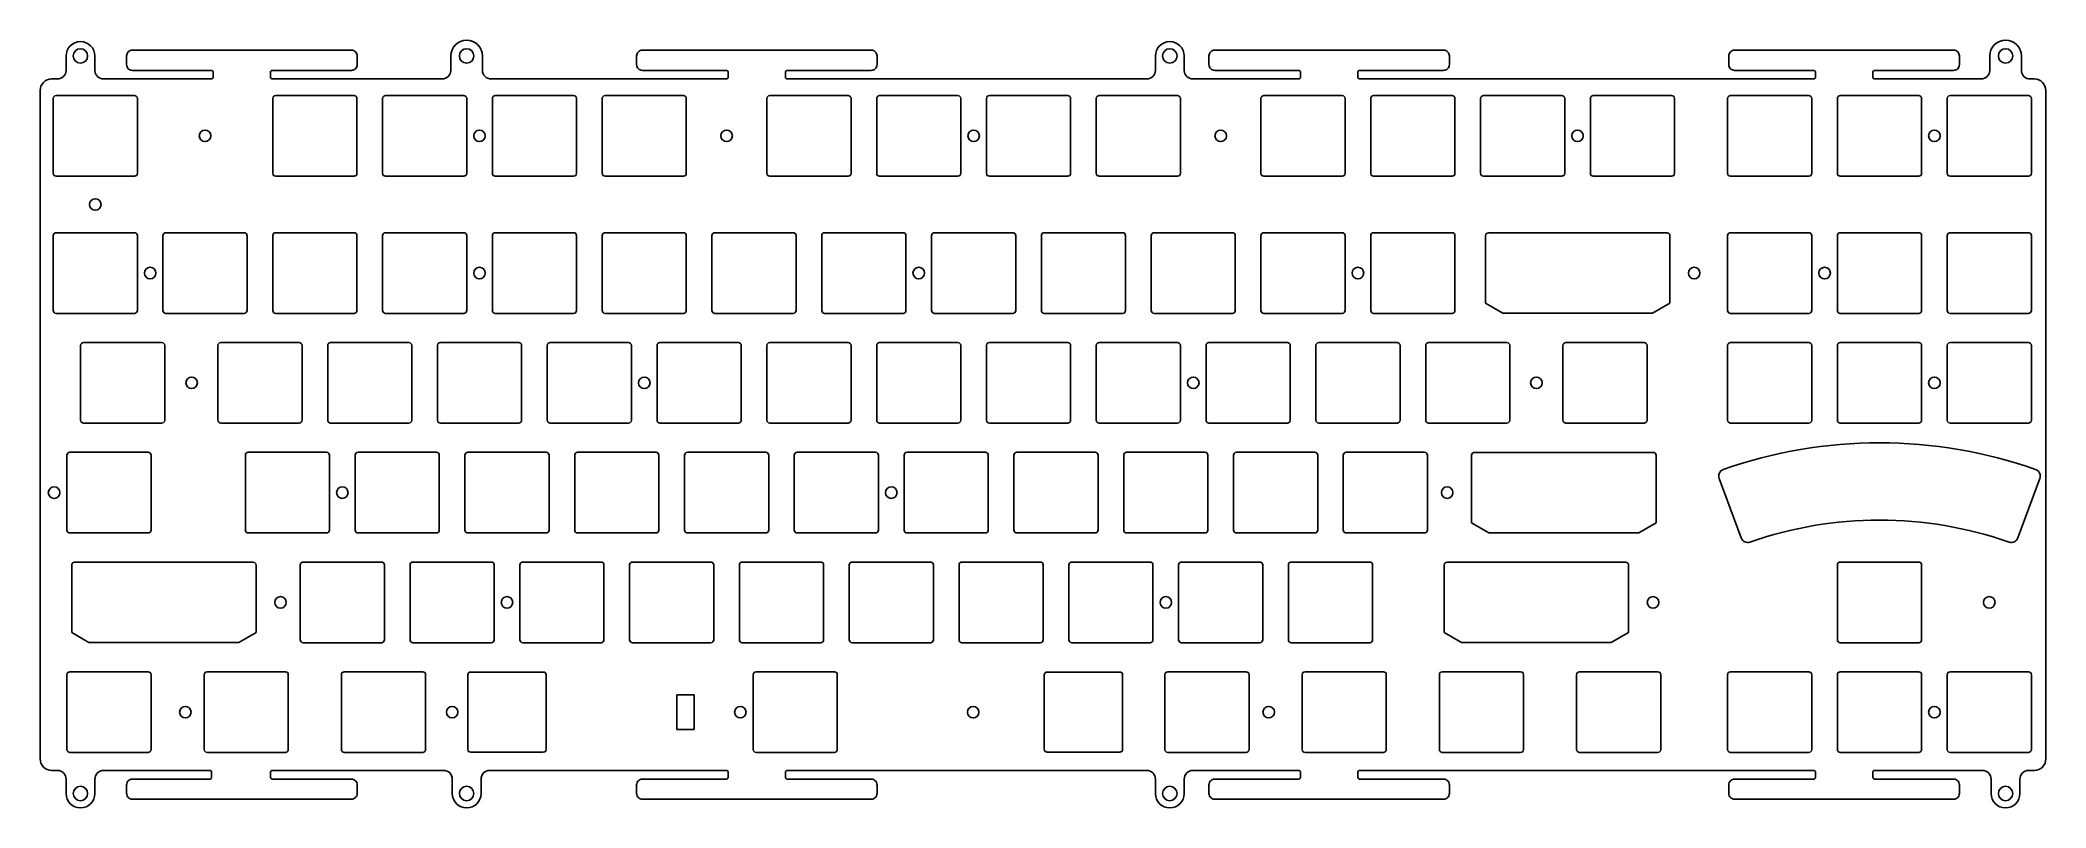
# Model space of a CAD drawing. Extents: x 342 to 690, y -167 to -34.
import ezdxf

# ---------------------------------------------------------------- set-up
doc = ezdxf.new("R2010")
doc.units = 0
doc.layers.add('BLACK', color=7, linetype='CONTINUOUS')

msp = doc.modelspace()

# ---------------------------------------------------------------- linework, layer by layer
at = {"layer": 'BLACK', "linetype": 'CONTINUOUS'}
for p, q in [((346, -39.499998), (346, -36.999999)), ((351, -36.999999), (351, -39.499999)), ((356.5, -36.999999), (356.5, -38.499999)), ((395.5, -35.999999), (357.5, -35.999999)), ((396.5, -38.499999), (396.5, -36.999999)), ((412.75, -39.499999), (412.75, -36.999999)), ((418.25, -36.999999), (418.25, -39.499999)), ((445, -36.999999), (445, -38.499999)), ((485.7, -35.999999), (446, -35.999999)), ((486.7, -38.499999), (486.7, -36.999999)), ((535, -39.499999), (535, -36.999999)), ((540, -36.999999), (540, -39.499999)), ((544.3, -36.999999), (544.3, -38.499999)), ((585, -35.999999), (545.3, -35.999999)), ((586, -38.499999), (586, -36.999999)), ((634.5, -36.999999), (634.5, -38.499999)), ((673.5, -35.999999), (635.5, -35.999999)), ((674.5, -38.499999), (674.5, -36.999999)), ((679.75, -39.499999), (679.75, -36.999999)), ((685.25, -36.999999), (685.25, -39.499999)), ((344, -40.999999), (343.5, -41)), ((344, -40.999999), (344.499999, -40.999999)), ((352.5, -40.999999), (371.25, -40.999999)), ((357.5, -39.499999), (371.25, -39.499999)), ((371.5, -40.749999), (371.5, -39.749999)), ((381.5, -39.749999), (381.5, -40.749999)), ((381.75, -39.499999), (395.5, -39.499999)), ((381.75, -40.999999), (411.25, -40.999999)), ((419.75, -40.999999), (460.6, -40.999999)), ((446, -39.499999), (460.6, -39.499999)), ((460.85, -40.749999), (460.85, -39.749999)), ((470.85, -39.749999), (470.85, -40.749999)), ((471.1, -39.499999), (485.7, -39.499999)), ((471.1, -40.999999), (533.5, -40.999999)), ((541.5, -40.999999), (559.9, -40.999999)), ((545.3, -39.499999), (559.9, -39.499999)), ((560.15, -40.749999), (560.15, -39.749999)), ((570.15, -39.749999), (570.15, -40.749999)), ((570.4, -39.499999), (585, -39.499999)), ((570.4, -40.999999), (649.25, -40.999999)), ((635.5, -39.499999), (649.25, -39.499999)), ((649.5, -40.749999), (649.5, -39.749999)), ((659.5, -39.749999), (659.5, -40.749999)), ((659.75, -39.499999), (673.5, -39.499999)), ((659.75, -40.999999), (678.25, -40.999999)), ((686.75, -40.999999), (687, -40.999999)), ((687, -40.999999), (687.5, -40.999999)), ((341.5, -158.999999), (341.5, -42.999998)), ((343.7685, -44.368999), (343.7685, -57.368999)), ((357.8685, -43.868999), (344.268501, -43.868999)), ((358.3685, -57.368999), (358.3685, -44.368999)), ((381.8685, -44.368999), (381.8685, -57.368999)), ((395.9685, -43.868999), (382.3685, -43.868999)), ((396.4685, -57.368999), (396.4685, -44.368999)), ((400.9185, -44.368999), (400.9185, -57.368999)), ((415.0185, -43.868999), (401.4185, -43.868999)), ((415.5185, -57.368999), (415.5185, -44.368999)), ((419.9685, -44.368999), (419.9685, -57.368999)), ((434.0685, -43.868999), (420.4685, -43.868999)), ((434.5685, -57.368999), (434.5685, -44.368999)), ((439.0185, -44.368999), (439.0185, -57.368999)), ((453.1185, -43.868999), (439.5185, -43.868999)), ((453.6185, -57.368999), (453.6185, -44.368999)), ((467.5935, -44.368999), (467.5935, -57.368999)), ((481.6935, -43.868999), (468.0935, -43.868999)), ((482.1935, -57.368999), (482.1935, -44.368999)), ((486.6435, -44.368999), (486.6435, -57.368999)), ((500.7435, -43.868999), (487.1435, -43.868999)), ((501.2435, -57.368999), (501.2435, -44.368999)), ((505.6935, -44.368999), (505.6935, -57.368999)), ((519.7935, -43.868999), (506.1935, -43.868999)), ((520.2935, -57.368999), (520.2935, -44.368999)), ((524.7435, -44.368999), (524.7435, -57.368999)), ((538.8435, -43.868999), (525.2435, -43.868999)), ((539.3435, -57.368999), (539.3435, -44.368999)), ((553.3185, -44.368999), (553.3185, -57.368999)), ((567.4185, -43.868999), (553.8185, -43.868999)), ((567.9185, -57.368999), (567.9185, -44.368999)), ((572.3685, -44.368999), (572.3685, -57.368999)), ((586.4685, -43.868999), (572.8685, -43.868999)), ((586.9685, -57.368999), (586.9685, -44.368999)), ((591.4185, -44.368999), (591.4185, -57.368999)), ((605.5185, -43.868999), (591.9185, -43.868999)), ((606.0185, -57.368999), (606.0185, -44.368999)), ((610.4685, -44.368999), (610.4685, -57.368999)), ((624.5685, -43.868999), (610.9685, -43.868999)), ((625.0685, -57.368999), (625.0685, -44.368999)), ((634.281, -44.368999), (634.281, -57.368999)), ((648.381, -43.868999), (634.781, -43.868999)), ((648.881, -57.368999), (648.881, -44.368999)), ((653.331, -44.368999), (653.331, -57.368999)), ((667.431, -43.868999), (653.831, -43.868999)), ((667.931, -57.368999), (667.931, -44.368999)), ((672.381, -44.368999), (672.381, -57.368999)), ((686.481, -43.868999), (672.881, -43.868999)), ((686.981, -57.368999), (686.981, -44.368999)), ((689.5, -42.999999), (689.5, -158.999999)), ((344.268501, -57.868999), (357.8685, -57.868999)), ((382.3685, -57.868999), (395.9685, -57.868999)), ((401.4185, -57.868999), (415.0185, -57.868999)), ((420.4685, -57.868999), (434.0685, -57.868999)), ((439.5185, -57.868999), (453.1185, -57.868999)), ((468.0935, -57.868999), (481.6935, -57.868999)), ((487.1435, -57.868999), (500.7435, -57.868999)), ((506.1935, -57.868999), (519.7935, -57.868999)), ((525.2435, -57.868999), (538.8435, -57.868999)), ((553.8185, -57.868999), (567.4185, -57.868999)), ((572.8685, -57.868999), (586.4685, -57.868999)), ((591.9185, -57.868999), (605.5185, -57.868999)), ((610.9685, -57.868999), (624.5685, -57.868999)), ((634.781, -57.868999), (648.381, -57.868999)), ((653.831, -57.868999), (667.431, -57.868999)), ((672.881, -57.868999), (686.481, -57.868999)), ((343.7685, -68.1815), (343.7685, -81.181499)), ((357.8685, -67.681499), (344.268501, -67.681499)), ((358.3685, -81.181499), (358.3685, -68.181499)), ((362.8185, -68.181499), (362.8185, -81.181499)), ((376.9185, -67.681499), (363.3185, -67.681499)), ((377.4185, -81.181499), (377.4185, -68.181499)), ((381.8685, -68.181499), (381.8685, -81.181499)), ((395.9685, -67.681499), (382.3685, -67.681499)), ((396.4685, -81.181499), (396.4685, -68.181499)), ((400.9185, -68.181499), (400.9185, -81.181499)), ((415.0185, -67.681499), (401.4185, -67.681499)), ((415.5185, -81.181499), (415.5185, -68.181499)), ((419.9685, -68.181499), (419.9685, -81.181499)), ((434.0685, -67.681499), (420.4685, -67.681499)), ((434.5685, -81.181499), (434.5685, -68.181499)), ((439.0185, -68.181499), (439.0185, -81.181499)), ((453.1185, -67.681499), (439.5185, -67.681499)), ((453.6185, -81.181499), (453.6185, -68.181499)), ((458.0685, -68.181499), (458.0685, -81.181499)), ((472.1685, -67.681499), (458.5685, -67.681499)), ((472.6685, -81.181499), (472.6685, -68.181499)), ((477.1185, -68.181499), (477.1185, -81.181499)), ((491.2185, -67.681499), (477.6185, -67.681499)), ((491.7185, -81.181499), (491.7185, -68.181499)), ((496.1685, -68.181499), (496.1685, -81.181499)), ((510.2685, -67.681499), (496.6685, -67.681499)), ((510.7685, -81.181499), (510.7685, -68.181499)), ((515.2185, -68.181499), (515.2185, -81.181499)), ((529.3185, -67.681499), (515.7185, -67.681499)), ((529.8185, -81.181499), (529.8185, -68.181499)), ((534.2685, -68.181499), (534.2685, -81.181499)), ((548.3685, -67.681499), (534.7685, -67.681499)), ((548.8685, -81.181499), (548.8685, -68.181499)), ((553.3185, -68.181499), (553.3185, -81.181499)), ((567.4185, -67.681499), (553.8185, -67.681499)), ((567.9185, -81.181499), (567.9185, -68.181499)), ((572.3685, -68.181499), (572.3685, -81.181499)), ((586.4685, -67.681499), (572.8685, -67.681499)), ((586.9685, -81.181499), (586.9685, -68.181499)), ((592.2685, -68.206499), (592.2685, -79.924499)), ((623.7685, -67.706499), (592.7685, -67.706499)), ((624.2685, -79.924499), (624.2685, -68.206499)), ((634.281, -68.181499), (634.281, -81.181499)), ((648.381, -67.681499), (634.781, -67.681499)), ((648.881, -81.181499), (648.881, -68.181499)), ((653.331, -68.181499), (653.331, -81.181499)), ((667.431, -67.681499), (653.831, -67.681499)), ((667.931, -81.181499), (667.931, -68.181499)), ((672.381, -68.181499), (672.381, -81.181499)), ((686.481, -67.681499), (672.881, -67.681499)), ((686.981, -81.181499), (686.981, -68.181499)), ((592.2685, -79.924499), (595.2685, -81.656499)), ((621.2685, -81.656499), (624.2685, -79.924499)), ((344.268501, -81.681499), (357.8685, -81.681499)), ((363.3185, -81.681499), (376.9185, -81.681499)), ((382.3685, -81.681499), (395.9685, -81.681499)), ((401.4185, -81.681499), (415.0185, -81.681499)), ((420.4685, -81.681499), (434.0685, -81.681499)), ((439.5185, -81.681499), (453.1185, -81.681499)), ((458.5685, -81.681499), (472.1685, -81.681499)), ((477.6185, -81.681499), (491.2185, -81.681499)), ((496.6685, -81.681499), (510.2685, -81.681499)), ((515.7185, -81.681499), (529.3185, -81.681499)), ((534.7685, -81.681499), (548.3685, -81.681499)), ((553.8185, -81.681499), (567.4185, -81.681499)), ((572.8685, -81.681499), (586.4685, -81.681499)), ((595.2685, -81.656499), (621.2685, -81.656499)), ((634.781, -81.681499), (648.381, -81.681499)), ((653.831, -81.681499), (667.431, -81.681499)), ((672.881, -81.681499), (686.481, -81.681499)), ((362.631, -86.731496), (349.031, -86.731496)), ((386.4435, -86.731499), (372.8435, -86.731499)), ((405.4935, -86.731499), (391.8935, -86.731499)), ((424.5435, -86.731499), (410.9435, -86.731499)), ((443.5935, -86.731499), (429.9935, -86.731499)), ((462.6435, -86.731499), (449.0435, -86.731499)), ((481.6935, -86.731499), (468.0935, -86.731499)), ((500.7435, -86.731499), (487.1435, -86.731499)), ((519.7935, -86.731499), (506.1935, -86.731499)), ((538.8435, -86.731499), (525.2435, -86.731499)), ((557.8935, -86.731499), (544.2935, -86.731499)), ((576.9435, -86.731499), (563.3435, -86.731499)), ((595.9935, -86.731499), (582.3935, -86.731499)), ((619.806, -86.731499), (606.206, -86.731499)), ((648.381, -86.731499), (634.781, -86.731499)), ((667.431, -86.731499), (653.831, -86.731499)), ((686.481, -86.731499), (672.881, -86.731499)), ((348.531, -87.231496), (348.531, -100.231496)), ((363.131, -100.231496), (363.131, -87.231496)), ((372.3435, -87.231499), (372.3435, -100.231499)), ((386.9435, -100.231499), (386.9435, -87.231499)), ((391.3935, -87.231499), (391.3935, -100.231499)), ((405.9935, -100.231499), (405.9935, -87.231499)), ((410.4435, -87.231499), (410.4435, -100.231499)), ((425.0435, -100.231499), (425.0435, -87.231499)), ((429.4935, -87.231499), (429.4935, -100.231499)), ((444.0935, -100.231499), (444.0935, -87.231499)), ((448.5435, -87.231499), (448.5435, -100.231499)), ((463.1435, -100.231499), (463.1435, -87.231499)), ((467.5935, -87.231499), (467.5935, -100.231499)), ((482.1935, -100.231499), (482.1935, -87.231499)), ((486.6435, -87.231499), (486.6435, -100.231499)), ((501.2435, -100.231499), (501.2435, -87.231499)), ((505.6935, -87.231499), (505.6935, -100.231499)), ((520.2935, -100.231499), (520.2935, -87.231499)), ((524.7435, -87.231499), (524.7435, -100.231499)), ((539.3435, -100.231499), (539.3435, -87.231499)), ((543.7935, -87.231499), (543.7935, -100.231499)), ((558.3935, -100.231499), (558.3935, -87.231499)), ((562.8435, -87.231499), (562.8435, -100.231499)), ((577.4435, -100.231499), (577.4435, -87.231499)), ((581.8935, -87.231499), (581.8935, -100.231499)), ((596.4935, -100.231499), (596.4935, -87.231499)), ((605.706, -87.231499), (605.706, -100.231499)), ((620.306, -100.231499), (620.306, -87.231499)), ((634.281, -87.231499), (634.281, -100.231499)), ((648.881, -100.231499), (648.881, -87.231499)), ((653.331, -87.231499), (653.331, -100.231499)), ((667.931, -100.231499), (667.931, -87.231499)), ((672.381, -87.231499), (672.381, -100.231499)), ((686.981, -100.231499), (686.981, -87.231499)), ((349.031, -100.731496), (362.631, -100.731496)), ((372.8435, -100.731499), (386.4435, -100.731499)), ((391.8935, -100.731499), (405.4935, -100.731499)), ((410.9435, -100.731499), (424.5435, -100.731499)), ((429.9935, -100.731499), (443.5935, -100.731499)), ((449.0435, -100.731499), (462.6435, -100.731499)), ((468.0935, -100.731499), (481.6935, -100.731499)), ((487.1435, -100.731499), (500.7435, -100.731499)), ((506.1935, -100.731499), (519.7935, -100.731499)), ((525.2435, -100.731499), (538.8435, -100.731499)), ((544.2935, -100.731499), (557.8935, -100.731499)), ((563.3435, -100.731499), (576.9435, -100.731499)), ((582.3935, -100.731499), (595.9935, -100.731499)), ((606.206, -100.731499), (619.806, -100.731499)), ((634.781, -100.731499), (648.381, -100.731499)), ((653.831, -100.731499), (667.431, -100.731499)), ((672.881, -100.731499), (686.481, -100.731499)), ((346.149751, -106.2815), (346.149751, -119.281499)), ((360.249751, -105.781499), (346.649751, -105.781499)), ((360.749751, -119.281499), (360.749751, -106.281499)), ((377.106, -106.281499), (377.106, -119.281499)), ((391.206, -105.781499), (377.606, -105.781499)), ((391.706, -119.281499), (391.706, -106.281499)), ((396.156, -106.281499), (396.156, -119.281499)), ((410.256, -105.781499), (396.656, -105.781499)), ((410.756, -119.281499), (410.756, -106.281499)), ((415.206, -106.281499), (415.206, -119.281499)), ((429.306, -105.781499), (415.706, -105.781499)), ((429.806, -119.281499), (429.806, -106.281499)), ((434.256, -106.281499), (434.256, -119.281499)), ((448.356, -105.781499), (434.756, -105.781499)), ((448.856, -119.281499), (448.856, -106.281499)), ((453.306, -106.281499), (453.306, -119.281499)), ((467.406, -105.781499), (453.806, -105.781499)), ((467.906, -119.281499), (467.906, -106.281499)), ((472.356, -106.281499), (472.356, -119.281499)), ((486.456, -105.781499), (472.856, -105.781499)), ((486.956, -119.281499), (486.956, -106.281499)), ((491.406, -106.281499), (491.406, -119.281499)), ((505.506, -105.781499), (491.906, -105.781499)), ((506.006, -119.281499), (506.006, -106.281499)), ((510.456, -106.281499), (510.456, -119.281499)), ((524.556, -105.781499), (510.956, -105.781499)), ((525.056, -119.281499), (525.056, -106.281499)), ((529.506, -106.281499), (529.506, -119.281499)), ((543.606, -105.781499), (530.006, -105.781499)), ((544.106, -119.281499), (544.106, -106.281499)), ((548.556, -106.281499), (548.556, -119.281499)), ((562.656, -105.781499), (549.056, -105.781499)), ((563.156, -119.281499), (563.156, -106.281499)), ((567.606, -106.281499), (567.606, -119.281499)), ((581.706, -105.781499), (568.106, -105.781499)), ((582.206, -119.281499), (582.206, -106.281499)), ((589.86225, -106.306499), (589.86225, -118.024499)), ((621.36225, -105.806499), (590.36225, -105.806499)), ((621.86225, -118.024499), (621.86225, -106.306499)), ((636.624829, -120.650751), (632.8079, -110.30583)), ((684.637152, -120.650751), (688.454081, -110.30583)), ((589.86225, -118.024499), (592.86225, -119.756499)), ((618.86225, -119.756499), (621.86225, -118.024499)), ((346.649752, -119.781499), (360.249751, -119.781499)), ((377.606, -119.781499), (391.206, -119.781499)), ((396.656, -119.781499), (410.256, -119.781499)), ((415.706, -119.781499), (429.306, -119.781499)), ((434.756, -119.781499), (448.356, -119.781499)), ((453.806, -119.781499), (467.406, -119.781499)), ((472.856, -119.781499), (486.456, -119.781499)), ((491.906, -119.781499), (505.506, -119.781499)), ((510.956, -119.781499), (524.556, -119.781499)), ((530.006, -119.781499), (543.606, -119.781499)), ((549.056, -119.781499), (562.656, -119.781499)), ((568.106, -119.781499), (581.706, -119.781499)), ((592.86225, -119.756499), (618.86225, -119.756499)), ((378.47475, -124.856499), (347.47475, -124.856499)), ((400.731, -124.831499), (387.131, -124.831499)), ((419.781, -124.831499), (406.181, -124.831499)), ((438.831, -124.831499), (425.231, -124.831499)), ((457.881, -124.831499), (444.281, -124.831499)), ((476.931, -124.831499), (463.331, -124.831499)), ((495.981, -124.831499), (482.381, -124.831499)), ((515.031, -124.831499), (501.431, -124.831499)), ((534.081, -124.831499), (520.481, -124.831499)), ((553.131, -124.831499), (539.531, -124.831499)), ((572.181, -124.831499), (558.581, -124.831499)), ((616.59975, -124.856499), (585.59975, -124.856499)), ((667.431, -124.831499), (653.831, -124.831499)), ((346.97475, -125.356499), (346.97475, -137.074499)), ((378.97475, -137.074499), (378.97475, -125.356499)), ((386.631, -125.331499), (386.631, -138.331499)), ((401.231, -138.331499), (401.231, -125.331499)), ((405.681, -125.331499), (405.681, -138.331499)), ((420.281, -138.331499), (420.281, -125.331499)), ((424.731, -125.331499), (424.731, -138.331499)), ((439.331, -138.331499), (439.331, -125.331499)), ((443.781, -125.331499), (443.781, -138.331499)), ((458.381, -138.331499), (458.381, -125.331499)), ((462.831, -125.331499), (462.831, -138.331499)), ((477.431, -138.331499), (477.431, -125.331499)), ((481.881, -125.331499), (481.881, -138.331499)), ((496.481, -138.331499), (496.481, -125.331499)), ((500.931, -125.331499), (500.931, -138.331499)), ((515.531, -138.331499), (515.531, -125.331499)), ((519.981, -125.331499), (519.981, -138.331499)), ((534.581, -138.331499), (534.581, -125.331499)), ((539.031, -125.331499), (539.031, -138.331499)), ((553.631, -138.331499), (553.631, -125.331499)), ((558.081, -125.331499), (558.081, -138.331499)), ((572.681, -138.331499), (572.681, -125.331499)), ((585.09975, -125.356499), (585.09975, -137.074499)), ((617.09975, -137.074499), (617.09975, -125.356499)), ((653.331, -125.331499), (653.331, -138.331499)), ((667.931, -138.331499), (667.931, -125.331499)), ((346.97475, -137.074499), (349.97475, -138.806499)), ((349.97475, -138.806499), (375.97475, -138.806499)), ((375.97475, -138.806499), (378.97475, -137.074499)), ((387.131, -138.831499), (400.731, -138.831499)), ((406.181, -138.831499), (419.781, -138.831499)), ((425.231, -138.831499), (438.831, -138.831499)), ((444.281, -138.831499), (457.881, -138.831499)), ((463.331, -138.831499), (476.931, -138.831499)), ((482.381, -138.831499), (495.981, -138.831499)), ((501.431, -138.831499), (515.031, -138.831499)), ((520.481, -138.831499), (534.081, -138.831499)), ((539.531, -138.831499), (553.131, -138.831499)), ((558.581, -138.831499), (572.181, -138.831499)), ((585.09975, -137.074499), (588.09975, -138.806499)), ((588.09975, -138.806499), (614.09975, -138.806499)), ((614.09975, -138.806499), (617.09975, -137.074499)), ((653.831, -138.831499), (667.431, -138.831499)), ((346.14975, -144.381499), (346.14975, -157.381499)), ((360.24975, -143.881499), (346.64975, -143.881499)), ((360.74975, -157.381499), (360.74975, -144.381499)), ((369.96225, -144.381499), (369.96225, -157.381499)), ((384.06225, -143.881499), (370.46225, -143.881499)), ((384.56225, -157.381499), (384.56225, -144.381499)), ((393.77475, -144.381499), (393.77475, -157.381499)), ((407.87475, -143.881499), (394.27475, -143.881499)), ((408.37475, -157.381499), (408.37475, -144.381499)), ((415.70575, -157.331499), (415.70575, -144.431499)), ((416.20575, -143.931499), (428.80575, -143.931499)), ((429.30575, -144.431499), (429.30575, -157.331499)), ((465.21225, -144.381499), (465.21225, -157.381499)), ((479.31225, -143.881499), (465.71225, -143.881499)), ((479.81225, -157.381499), (479.81225, -144.381499)), ((515.71875, -144.431499), (515.71875, -157.331499)), ((528.81875, -143.931499), (516.21875, -143.931499)), ((529.31875, -157.331499), (529.31875, -144.431499)), ((536.64975, -144.381499), (536.64975, -157.381499)), ((550.74975, -143.881499), (537.14975, -143.881499)), ((551.24975, -157.381499), (551.24975, -144.381499)), ((560.46225, -144.381499), (560.46225, -157.381499)), ((574.56225, -143.881499), (560.96225, -143.881499)), ((575.06225, -157.381499), (575.06225, -144.381499)), ((584.27475, -144.381499), (584.27475, -157.381499)), ((598.37475, -143.881499), (584.77475, -143.881499)), ((598.87475, -157.381499), (598.87475, -144.381499)), ((608.08725, -144.381499), (608.08725, -157.381499)), ((622.18725, -143.881499), (608.58725, -143.881499)), ((622.68725, -157.381499), (622.68725, -144.381499)), ((634.281, -144.381499), (634.281, -157.381499)), ((648.381, -143.881499), (634.781, -143.881499)), ((648.881, -157.381499), (648.881, -144.381499)), ((653.331, -144.381499), (653.331, -157.381499)), ((667.431, -143.881499), (653.831, -143.881499)), ((667.931, -157.381499), (667.931, -144.381499)), ((672.381, -144.381499), (672.381, -157.381499)), ((686.481, -143.881499), (672.881, -143.881499)), ((686.981, -157.381499), (686.981, -144.381499)), ((451.987231, -147.881499), (454.987231, -147.881499)), ((451.987231, -153.881499), (451.987231, -147.881499)), ((454.987231, -147.881499), (454.987231, -153.881499)), ((454.987231, -153.881499), (451.987231, -153.881499)), ((346.64975, -157.881499), (360.24975, -157.881499)), ((370.46225, -157.881499), (384.06225, -157.881499)), ((394.27475, -157.881499), (407.87475, -157.881499)), ((428.80575, -157.831499), (416.20575, -157.831499)), ((465.71225, -157.881499), (479.31225, -157.881499)), ((516.21875, -157.831499), (528.81875, -157.831499)), ((537.14975, -157.881499), (550.74975, -157.881499)), ((560.96225, -157.881499), (574.56225, -157.881499)), ((584.77475, -157.881499), (598.37475, -157.881499)), ((608.58725, -157.881499), (622.18725, -157.881499)), ((634.781, -157.881499), (648.381, -157.881499)), ((653.831, -157.881499), (667.431, -157.881499)), ((672.881, -157.881499), (686.481, -157.881499)), ((343.999999, -160.999999), (343.499999, -160.999999)), ((343.999999, -160.999999), (344.499999, -160.999999)), ((346, -164.999999), (346, -162.5)), ((351, -162.499999), (351, -164.999999)), ((371, -160.999999), (352.5, -160.999999)), ((356.5, -163.499999), (356.5, -164.999999)), ((371, -162.499999), (357.5, -162.499999)), ((371.25, -162.249999), (371.25, -161.249999)), ((381.5, -161.249999), (381.5, -162.249999)), ((381.75, -160.999999), (411.5, -160.999999)), ((395.5, -162.499999), (381.75, -162.499999)), ((396.5, -164.999999), (396.5, -163.499999)), ((413, -164.999999), (413, -162.499999)), ((418, -162.499999), (418, -164.999999)), ((419.5, -160.999999), (460.6, -160.999999)), ((445, -163.499999), (445, -164.999999)), ((460.6, -162.499999), (446, -162.499999)), ((460.85, -162.249999), (460.85, -161.249999)), ((470.85, -161.249999), (470.85, -162.249999)), ((471.1, -160.999999), (533.5, -160.999999)), ((485.7, -162.499999), (471.1, -162.499999)), ((486.7, -164.999999), (486.7, -163.499999)), ((535, -164.999999), (535, -162.499999)), ((540, -164.999999), (540, -162.499999)), ((541.5, -160.999999), (559.9, -160.999999)), ((544.3, -164.999999), (544.3, -163.499999)), ((545.3, -162.499999), (559.9, -162.499999)), ((560.15, -161.249999), (560.15, -162.249999)), ((570.15, -162.249999), (570.15, -161.249999)), ((649.25, -160.999999), (570.4, -160.999999)), ((570.4, -162.499999), (585, -162.499999)), ((586, -163.499999), (586, -164.999999)), ((634.5, -163.499999), (634.5, -164.999999)), ((649.25, -162.499999), (635.5, -162.499999)), ((649.5, -162.249999), (649.5, -161.249999)), ((659.5, -161.249999), (659.5, -162.249999)), ((678.5, -160.999999), (659.75, -160.999999)), ((673.5, -162.499999), (659.75, -162.499999)), ((674.5, -164.999999), (674.5, -163.499999)), ((680, -164.999999), (680, -162.499999)), ((685, -162.499999), (685, -164.999999)), ((686.5, -160.999999), (687, -160.999999)), ((687, -160.999999), (687.5, -160.999999)), ((357.5, -165.999999), (395.5, -165.999999)), ((446, -165.999999), (485.7, -165.999999)), ((585, -165.999999), (545.3, -165.999999)), ((635.5, -165.999999), (673.5, -165.999999))]:
    msp.add_line(p, q, dxfattribs=at)
at = {"layer": 'BLACK'}
for centre, radius in [((348.5, -36.999999), 1.25), ((415.5, -36.999999), 1.25), ((537.5, -36.999999), 1.25), ((682.5, -36.999999), 1.25), ((370.118491, -50.869019), 1), ((417.743491, -50.869019), 1), ((460.60601, -50.869019), 1), ((503.468491, -50.869019), 1), ((546.33101, -50.869019), 1), ((608.243491, -50.869019), 1), ((670.15601, -50.869019), 1), ((351.068491, -62.775278), 1), ((360.593491, -74.681499), 1), ((417.743491, -74.681499), 1), ((493.943491, -74.681499), 1), ((570.143491, -74.681499), 1), ((628.48412, -74.681499), 1), ((651.10601, -74.681499), 1), ((367.796758, -93.733113), 1), ((446.318491, -93.731499), 1), ((541.568491, -93.731499), 1), ((601.09975, -93.731499), 1), ((670.15601, -93.731499), 1), ((343.92475, -112.781499), 1), ((393.93101, -112.781499), 1), ((489.18101, -112.781499), 1), ((585.62164, -112.781499), 1), ((383.21538, -131.831499), 1), ((422.50601, -131.831499), 1), ((536.80601, -131.831499), 1), ((621.34038, -131.831499), 1), ((679.68101, -131.831499), 1), ((366.69664, -150.881499), 1), ((412.98101, -150.881499), 1), ((462.987231, -150.881499), 1), ((503.39038, -150.881499), 1), ((554.66538, -150.881499), 1), ((670.15601, -150.881499), 1), ((348.5, -164.999999), 1.25), ((415.5, -164.999999), 1.25), ((537.5, -164.999999), 1.25), ((682.5, -164.999999), 1.25)]:
    msp.add_circle(centre, radius, dxfattribs=at)
for centre, radius, start, end in [((348.5, -36.999999), 2.5, 0, 180), ((415.5, -36.999999), 2.75, 0, 180), ((537.5, -36.999999), 2.5, 0, 180), ((682.5, -36.999999), 2.75, 0, 180), ((357.499999, -36.999998), 0.999999, -270.0000573, -179.9999427), ((395.500001, -36.999998), 0.999999, -0.0000573, 90.0000573), ((445.999999, -36.999998), 0.999999, -270.0000573, -179.9999427), ((485.700001, -36.999998), 0.999999, -0.0000573, 90.0000573), ((545.299999, -36.999998), 0.999999, -270.0000573, -179.9999427), ((585.000001, -36.999998), 0.999999, -0.0000573, 90.0000573), ((635.499999, -36.999998), 0.999999, -270.0000573, -179.9999427), ((673.500001, -36.999998), 0.999999, -0.0000573, 90.0000573), ((343.499999, -42.999998), 1.999999, 89.99997135, 180), ((344.499999, -39.499998), 1.500001, -90, 0), ((352.500001, -39.499998), 1.500001, -179.9999618, -90.0000382), ((357.499999, -38.5), 0.999999, -180.0000573, -89.9999427), ((371.250001, -39.749998), 0.249999, -0.00022918, 90.00022918), ((371.250001, -40.75), 0.249999, -90.00022918, 0.00022918), ((381.749999, -39.749998), 0.249999, -270.00022918, -179.99977082), ((381.749999, -40.75), 0.249999, -180.00022918, -89.99977082), ((395.500001, -38.5), 0.999999, -90.0000573, 0.0000573), ((411.249999, -39.499998), 1.500001, -89.9999618, -0.0000382), ((419.750001, -39.499998), 1.500001, -179.9999618, -90.0000382), ((445.999999, -38.5), 0.999999, -180.0000573, -89.9999427), ((460.600001, -39.749998), 0.249999, -0.00022918, 90.00022918), ((460.600001, -40.75), 0.249999, -90.00022918, 0.00022918), ((471.099999, -39.749998), 0.249999, -270.00022918, -179.99977082), ((471.099999, -40.75), 0.249999, -180.00022918, -89.99977082), ((485.700001, -38.5), 0.999999, -90.0000573, 0.0000573), ((533.499999, -39.499998), 1.500001, -89.9999618, -0.0000382), ((541.500001, -39.499998), 1.500001, -179.9999618, -90.0000382), ((545.299999, -38.5), 0.999999, -180.0000573, -89.9999427), ((559.900001, -39.749998), 0.249999, -0.00022918, 90.00022918), ((559.900001, -40.75), 0.249999, -90.00022918, 0.00022918), ((570.399999, -39.749998), 0.249999, -270.00022918, -179.99977082), ((570.399999, -40.75), 0.249999, -180.00022918, -89.99977082), ((585.000001, -38.5), 0.999999, -90.0000573, 0.0000573), ((635.499999, -38.5), 0.999999, -180.0000573, -89.9999427), ((649.250001, -39.749998), 0.249999, -0.00022918, 90.00022918), ((649.250001, -40.75), 0.249999, -90.00022918, 0.00022918), ((659.749999, -39.749998), 0.249999, -270.00022918, -179.99977082), ((659.749999, -40.75), 0.249999, -180.00022918, -89.99977082), ((673.500001, -38.5), 0.999999, -90.0000573, 0.0000573), ((678.249999, -39.499998), 1.500001, -89.9999618, -0.0000382), ((686.75, -39.5), 1.499999, -180.0000382, -90), ((687.5, -43), 2.000001, 0.00002865, 90), ((344.268501, -44.369), 0.500001, 90, 179.99988541), ((357.868485, -44.369014), 0.500015, 0.00171882, 89.99828118), ((382.368486, -44.368955), 0.499986, -270.00160433, -179.99495783), ((395.968506, -44.368963), 0.499964, -0.00412559, 90.0006876), ((401.418486, -44.368955), 0.499986, -270.00160433, -179.99495783), ((415.018506, -44.368963), 0.499964, -0.00412559, 90.0006876), ((420.468486, -44.368955), 0.499986, -270.00160433, -179.99495783), ((434.068506, -44.368963), 0.499964, -0.00412559, 90.0006876), ((439.518486, -44.368955), 0.499986, -270.00160433, -179.99495783), ((453.118506, -44.368963), 0.499964, -0.00412559, 90.0006876), ((468.093486, -44.368955), 0.499986, -270.00160433, -179.99495783), ((481.693506, -44.368963), 0.499964, -0.00412559, 90.0006876), ((487.143486, -44.368955), 0.499986, -270.00160433, -179.99495783), ((500.743506, -44.368963), 0.499964, -0.00412559, 90.0006876), ((506.193486, -44.368955), 0.499986, -270.00160433, -179.99495783), ((519.793506, -44.368963), 0.499964, -0.00412559, 90.0006876), ((525.243486, -44.368955), 0.499986, -270.00160433, -179.99495783), ((538.843506, -44.368963), 0.499964, -0.00412559, 90.0006876), ((553.818486, -44.368955), 0.499986, -270.00160433, -179.99495783), ((567.418506, -44.368963), 0.499964, -0.00412559, 90.0006876), ((572.868486, -44.368955), 0.499986, -270.00160433, -179.99495783), ((586.468506, -44.368963), 0.499964, -0.00412559, 90.0006876), ((591.918486, -44.368955), 0.499986, -270.00160433, -179.99495783), ((605.518506, -44.368963), 0.499964, -0.00412559, 90.0006876), ((610.968486, -44.368955), 0.499986, -270.00160433, -179.99495783), ((624.568506, -44.368963), 0.499964, -0.00412559, 90.0006876), ((634.780986, -44.368955), 0.499986, -270.00160433, -179.99495783), ((648.381006, -44.368963), 0.499964, -0.00412559, 90.0006876), ((653.830986, -44.368955), 0.499986, -270.00160433, -179.99495783), ((667.431006, -44.368963), 0.499964, -0.00412559, 90.0006876), ((672.880986, -44.368955), 0.499986, -270.00160433, -179.99495783), ((686.48101, -44.36896), 0.499961, -0.00446943, 90.001146), ((344.268501, -57.368998), 0.500001, -179.99988541, -90), ((357.868507, -57.369006), 0.499993, -90.00080215, 0.00080215), ((382.368605, -57.368964), 0.500035, -179.99598958, -90.01203127), ((395.968388, -57.368957), 0.500112, -89.98716862, -0.00481177), ((401.418605, -57.368964), 0.500035, -179.99598958, -90.01203127), ((415.018388, -57.368957), 0.500112, -89.98716862, -0.00481177), ((420.468605, -57.368964), 0.500035, -179.99598958, -90.01203127), ((434.068388, -57.368957), 0.500112, -89.98716862, -0.00481177), ((439.518605, -57.368964), 0.500035, -179.99598958, -90.01203127), ((453.118388, -57.368957), 0.500112, -89.98716862, -0.00481177), ((468.093605, -57.368964), 0.500035, -179.99598958, -90.01203127), ((481.693388, -57.368957), 0.500112, -89.98716862, -0.00481177), ((487.143605, -57.368964), 0.500035, -179.99598958, -90.01203127), ((500.743388, -57.368957), 0.500112, -89.98716862, -0.00481177), ((506.193605, -57.368964), 0.500035, -179.99598958, -90.01203127), ((519.793388, -57.368957), 0.500112, -89.98716862, -0.00481177), ((525.243605, -57.368964), 0.500035, -179.99598958, -90.01203127), ((538.843388, -57.368957), 0.500112, -89.98716862, -0.00481177), ((553.818605, -57.368964), 0.500035, -179.99598958, -90.01203127), ((567.418388, -57.368957), 0.500112, -89.98716862, -0.00481177), ((572.868605, -57.368964), 0.500035, -179.99598958, -90.01203127), ((586.468388, -57.368957), 0.500112, -89.98716862, -0.00481177), ((591.918605, -57.368964), 0.500035, -179.99598958, -90.01203127), ((605.518388, -57.368957), 0.500112, -89.98716862, -0.00481177), ((610.968605, -57.368964), 0.500035, -179.99598958, -90.01203127), ((624.568388, -57.368957), 0.500112, -89.98716862, -0.00481177), ((634.781105, -57.368964), 0.500035, -179.99598958, -90.01203127), ((648.380888, -57.368957), 0.500112, -89.98716862, -0.00481177), ((653.831105, -57.368964), 0.500035, -179.99598958, -90.01203127), ((667.430888, -57.368957), 0.500112, -89.98716862, -0.00481177), ((672.881105, -57.368964), 0.500035, -179.99598958, -90.01203127), ((686.48089, -57.36896), 0.50011, -89.98739768, -0.00446809), ((344.268501, -68.1815), 0.500001, 90, 180), ((357.868485, -68.181514), 0.500015, 0.00171882, 89.99828118), ((363.318506, -68.181505), 0.500006, 90.00068754, 179.99931246), ((376.918485, -68.181514), 0.500015, 0.00171882, 89.99828118), ((382.368486, -68.181455), 0.499986, -270.00160433, -179.99495783), ((395.968506, -68.181463), 0.499964, -0.00412559, 90.0006876), ((401.418486, -68.181455), 0.499986, -270.00160433, -179.99495783), ((415.018506, -68.181463), 0.499964, -0.00412559, 90.0006876), ((420.468486, -68.181455), 0.499986, -270.00160433, -179.99495783), ((434.068506, -68.181463), 0.499964, -0.00412559, 90.0006876), ((439.518486, -68.181455), 0.499986, -270.00160433, -179.99495783), ((453.118506, -68.181463), 0.499964, -0.00412559, 90.0006876), ((458.568486, -68.181455), 0.499986, -270.00160433, -179.99495783), ((472.168506, -68.181463), 0.499964, -0.00412559, 90.0006876), ((477.618486, -68.181455), 0.499986, -270.00160433, -179.99495783), ((491.218506, -68.181463), 0.499964, -0.00412559, 90.0006876), ((496.668486, -68.181455), 0.499986, -270.00160433, -179.99495783), ((510.268506, -68.181463), 0.499964, -0.00412559, 90.0006876), ((515.718486, -68.181455), 0.499986, -270.00160433, -179.99495783), ((529.318506, -68.181463), 0.499964, -0.00412559, 90.0006876), ((534.768486, -68.181455), 0.499986, -270.00160433, -179.99495783), ((548.368506, -68.181463), 0.499964, -0.00412559, 90.0006876), ((553.818486, -68.181455), 0.499986, -270.00160433, -179.99495783), ((567.418506, -68.181463), 0.499964, -0.00412559, 90.0006876), ((572.868486, -68.181455), 0.499986, -270.00160433, -179.99495783), ((586.468506, -68.181463), 0.499964, -0.00412559, 90.0006876), ((592.768486, -68.206455), 0.499986, -270.00160433, -179.99495783), ((623.768506, -68.206463), 0.499964, -0.00412559, 90.0006876), ((634.780986, -68.181455), 0.499986, -270.00160433, -179.99495783), ((648.381006, -68.181463), 0.499964, -0.00412559, 90.0006876), ((653.830986, -68.181455), 0.499986, -270.00160433, -179.99495783), ((667.431006, -68.181463), 0.499964, -0.00412559, 90.0006876), ((672.880986, -68.181455), 0.499986, -270.00160433, -179.99495783), ((686.48101, -68.18146), 0.499961, -0.00446943, 90.001146), ((344.268501, -81.181498), 0.500001, -179.99988541, -90), ((357.868507, -81.181506), 0.499993, -90.00080215, 0.00080215), ((363.318484, -81.181515), 0.499984, -180.00183352, -89.99816648), ((376.918507, -81.181506), 0.499993, -90.00080215, 0.00080215), ((382.368605, -81.181464), 0.500035, -179.99598958, -90.01203127), ((395.968388, -81.181457), 0.500112, -89.98716862, -0.00481177), ((401.418605, -81.181464), 0.500035, -179.99598958, -90.01203127), ((415.018388, -81.181457), 0.500112, -89.98716862, -0.00481177), ((420.468605, -81.181464), 0.500035, -179.99598958, -90.01203127), ((434.068388, -81.181457), 0.500112, -89.98716862, -0.00481177), ((439.518605, -81.181464), 0.500035, -179.99598958, -90.01203127), ((453.118388, -81.181457), 0.500112, -89.98716862, -0.00481177), ((458.568605, -81.181464), 0.500035, -179.99598958, -90.01203127), ((472.168388, -81.181457), 0.500112, -89.98716862, -0.00481177), ((477.618605, -81.181464), 0.500035, -179.99598958, -90.01203127), ((491.218388, -81.181457), 0.500112, -89.98716862, -0.00481177), ((496.668605, -81.181464), 0.500035, -179.99598958, -90.01203127), ((510.268388, -81.181457), 0.500112, -89.98716862, -0.00481177), ((515.718605, -81.181464), 0.500035, -179.99598958, -90.01203127), ((529.318388, -81.181457), 0.500112, -89.98716862, -0.00481177), ((534.768605, -81.181464), 0.500035, -179.99598958, -90.01203127), ((548.368388, -81.181457), 0.500112, -89.98716862, -0.00481177), ((553.818605, -81.181464), 0.500035, -179.99598958, -90.01203127), ((567.418388, -81.181457), 0.500112, -89.98716862, -0.00481177), ((572.868605, -81.181464), 0.500035, -179.99598958, -90.01203127), ((586.468388, -81.181457), 0.500112, -89.98716862, -0.00481177), ((634.781105, -81.181464), 0.500035, -179.99598958, -90.01203127), ((648.380888, -81.181457), 0.500112, -89.98716862, -0.00481177), ((653.831105, -81.181464), 0.500035, -179.99598958, -90.01203127), ((667.430888, -81.181457), 0.500112, -89.98716862, -0.00481177), ((672.881105, -81.181464), 0.500035, -179.99598958, -90.01203127), ((686.48089, -81.18146), 0.50011, -89.98739768, -0.00446809), ((349.031006, -87.231502), 0.500006, 90.00068754, 179.99931246), ((362.631006, -87.23146), 0.499964, -0.00412559, 90.0006876), ((372.843506, -87.231505), 0.500006, 90.00068754, 179.99931246), ((386.443506, -87.231463), 0.499964, -0.00412559, 90.0006876), ((391.893486, -87.231455), 0.499986, -270.00160433, -179.99495783), ((405.493506, -87.231463), 0.499964, -0.00412559, 90.0006876), ((410.943486, -87.231455), 0.499986, -270.00160433, -179.99495783), ((424.543506, -87.231463), 0.499964, -0.00412559, 90.0006876), ((429.993486, -87.231455), 0.499986, -270.00160433, -179.99495783), ((443.593506, -87.231463), 0.499964, -0.00412559, 90.0006876), ((449.043486, -87.231455), 0.499986, -270.00160433, -179.99495783), ((462.643506, -87.231463), 0.499964, -0.00412559, 90.0006876), ((468.093486, -87.231455), 0.499986, -270.00160433, -179.99495783), ((481.693506, -87.231463), 0.499964, -0.00412559, 90.0006876), ((487.143486, -87.231455), 0.499986, -270.00160433, -179.99495783), ((500.743506, -87.231463), 0.499964, -0.00412559, 90.0006876), ((506.193486, -87.231455), 0.499986, -270.00160433, -179.99495783), ((519.793506, -87.231463), 0.499964, -0.00412559, 90.0006876), ((525.243486, -87.231455), 0.499986, -270.00160433, -179.99495783), ((538.843506, -87.231463), 0.499964, -0.00412559, 90.0006876), ((544.293486, -87.231455), 0.499986, -270.00160433, -179.99495783), ((557.893506, -87.231463), 0.499964, -0.00412559, 90.0006876), ((563.343486, -87.231455), 0.499986, -270.00160433, -179.99495783), ((576.943506, -87.231463), 0.499964, -0.00412559, 90.0006876), ((582.393486, -87.231455), 0.499986, -270.00160433, -179.99495783), ((595.993506, -87.231463), 0.499964, -0.00412559, 90.0006876), ((606.205986, -87.231455), 0.499986, -270.00160433, -179.99495783), ((619.806006, -87.231463), 0.499964, -0.00412559, 90.0006876), ((634.780986, -87.231455), 0.499986, -270.00160433, -179.99495783), ((648.381006, -87.231463), 0.499964, -0.00412559, 90.0006876), ((653.830986, -87.231455), 0.499986, -270.00160433, -179.99495783), ((667.431006, -87.231463), 0.499964, -0.00412559, 90.0006876), ((672.880986, -87.231455), 0.499986, -270.00160433, -179.99495783), ((686.48101, -87.23146), 0.499961, -0.00446943, 90.001146), ((349.030984, -100.231512), 0.499984, -180.00183352, -89.99816648), ((362.630888, -100.231454), 0.500112, -89.98716862, -0.00481177), ((372.843484, -100.231515), 0.499984, -180.00183352, -89.99816648), ((386.443388, -100.231457), 0.500112, -89.98716862, -0.00481177), ((391.893605, -100.231464), 0.500035, -179.99598958, -90.01203127), ((405.493388, -100.231457), 0.500112, -89.98716862, -0.00481177), ((410.943605, -100.231464), 0.500035, -179.99598958, -90.01203127), ((424.543388, -100.231457), 0.500112, -89.98716862, -0.00481177), ((429.993605, -100.231464), 0.500035, -179.99598958, -90.01203127), ((443.593388, -100.231457), 0.500112, -89.98716862, -0.00481177), ((449.043605, -100.231464), 0.500035, -179.99598958, -90.01203127), ((462.643388, -100.231457), 0.500112, -89.98716862, -0.00481177), ((468.093605, -100.231464), 0.500035, -179.99598958, -90.01203127), ((481.693388, -100.231457), 0.500112, -89.98716862, -0.00481177), ((487.143605, -100.231464), 0.500035, -179.99598958, -90.01203127), ((500.743388, -100.231457), 0.500112, -89.98716862, -0.00481177), ((506.193605, -100.231464), 0.500035, -179.99598958, -90.01203127), ((519.793388, -100.231457), 0.500112, -89.98716862, -0.00481177), ((525.243605, -100.231464), 0.500035, -179.99598958, -90.01203127), ((538.843388, -100.231457), 0.500112, -89.98716862, -0.00481177), ((544.293605, -100.231464), 0.500035, -179.99598958, -90.01203127), ((557.893388, -100.231457), 0.500112, -89.98716862, -0.00481177), ((563.343605, -100.231464), 0.500035, -179.99598958, -90.01203127), ((576.943388, -100.231457), 0.500112, -89.98716862, -0.00481177), ((582.393605, -100.231464), 0.500035, -179.99598958, -90.01203127), ((595.993388, -100.231457), 0.500112, -89.98716862, -0.00481177), ((606.206105, -100.231464), 0.500035, -179.99598958, -90.01203127), ((619.805888, -100.231457), 0.500112, -89.98716862, -0.00481177), ((634.781105, -100.231464), 0.500035, -179.99598958, -90.01203127), ((648.380888, -100.231457), 0.500112, -89.98716862, -0.00481177), ((653.831105, -100.231464), 0.500035, -179.99598958, -90.01203127), ((667.430888, -100.231457), 0.500112, -89.98716862, -0.00481177), ((672.881105, -100.231464), 0.500035, -179.99598958, -90.01203127), ((686.48089, -100.23146), 0.50011, -89.98739768, -0.00446809), ((660.63101, -185.713798), 81.586118, 70.60291138, 109.39708862), ((346.649752, -106.2815), 0.500001, 90.00011459, 180), ((360.249751, -106.281499), 0.5, 0, 90), ((377.606006, -106.281505), 0.500006, 90.00068754, 179.99931246), ((391.206006, -106.281463), 0.499964, -0.00412559, 90.0006876), ((396.655986, -106.281455), 0.499986, -270.00160433, -179.99495783), ((410.256006, -106.281463), 0.499964, -0.00412559, 90.0006876), ((415.705986, -106.281455), 0.499986, -270.00160433, -179.99495783), ((429.306006, -106.281463), 0.499964, -0.00412559, 90.0006876), ((434.755986, -106.281455), 0.499986, -270.00160433, -179.99495783), ((448.356006, -106.281463), 0.499964, -0.00412559, 90.0006876), ((453.805986, -106.281455), 0.499986, -270.00160433, -179.99495783), ((467.406006, -106.281463), 0.499964, -0.00412559, 90.0006876), ((472.855986, -106.281455), 0.499986, -270.00160433, -179.99495783), ((486.456006, -106.281463), 0.499964, -0.00412559, 90.0006876), ((491.905986, -106.281455), 0.499986, -270.00160433, -179.99495783), ((505.506006, -106.281463), 0.499964, -0.00412559, 90.0006876), ((510.955986, -106.281455), 0.499986, -270.00160433, -179.99495783), ((524.556006, -106.281463), 0.499964, -0.00412559, 90.0006876), ((530.005986, -106.281455), 0.499986, -270.00160433, -179.99495783), ((543.606006, -106.281463), 0.499964, -0.00412559, 90.0006876), ((549.055986, -106.281455), 0.499986, -270.00160433, -179.99495783), ((562.656006, -106.281463), 0.499964, -0.00412559, 90.0006876), ((568.105986, -106.281455), 0.499986, -270.00160433, -179.99495783), ((581.706006, -106.281463), 0.499964, -0.00412559, 90.0006876), ((590.362186, -106.306455), 0.499936, -270.0073348, -179.99495733), ((621.362207, -106.306562), 0.500063, 0.00721836, 89.99507318), ((633.9326, -109.892195), 1.198351, -250.68115763, -159.80780883), ((687.3302, -109.8921), 1.200944, -20.20998951, 70.71476754), ((660.6309, -185.71386), 68.160942, 70.7388227, 109.26103401), ((346.649752, -119.281498), 0.500001, -179.99988541, -90), ((360.249751, -119.281499), 0.5, -90, 0), ((377.605984, -119.281515), 0.499984, -180.00183352, -89.99816648), ((391.205888, -119.281457), 0.500112, -89.98716862, -0.00481177), ((396.656105, -119.281464), 0.500035, -179.99598958, -90.01203127), ((410.255888, -119.281457), 0.500112, -89.98716862, -0.00481177), ((415.706105, -119.281464), 0.500035, -179.99598958, -90.01203127), ((429.305888, -119.281457), 0.500112, -89.98716862, -0.00481177), ((434.756105, -119.281464), 0.500035, -179.99598958, -90.01203127), ((448.355888, -119.281457), 0.500112, -89.98716862, -0.00481177), ((453.806105, -119.281464), 0.500035, -179.99598958, -90.01203127), ((467.405888, -119.281457), 0.500112, -89.98716862, -0.00481177), ((472.856105, -119.281464), 0.500035, -179.99598958, -90.01203127), ((486.455888, -119.281457), 0.500112, -89.98716862, -0.00481177), ((491.906105, -119.281464), 0.500035, -179.99598958, -90.01203127), ((505.505888, -119.281457), 0.500112, -89.98716862, -0.00481177), ((510.956105, -119.281464), 0.500035, -179.99598958, -90.01203127), ((524.555888, -119.281457), 0.500112, -89.98716862, -0.00481177), ((530.006105, -119.281464), 0.500035, -179.99598958, -90.01203127), ((543.605888, -119.281457), 0.500112, -89.98716862, -0.00481177), ((549.056105, -119.281464), 0.500035, -179.99598958, -90.01203127), ((562.655888, -119.281457), 0.500112, -89.98716862, -0.00481177), ((568.106105, -119.281464), 0.500035, -179.99598958, -90.01203127), ((581.705888, -119.281457), 0.500112, -89.98716862, -0.00481177), ((637.751495, -120.234523), 1.200509, -159.7240236, -70.79086466), ((683.511102, -120.234618), 1.200481, -109.2384056, -20.28184669), ((347.474751, -125.3565), 0.500001, 90.00011459, 179.99988541), ((378.474721, -125.356528), 0.500029, 0.00332296, 89.99667704), ((387.130986, -125.331455), 0.499986, -270.00160433, -179.99495783), ((400.731006, -125.331463), 0.499964, -0.00412559, 90.0006876), ((406.180986, -125.331455), 0.499986, -270.00160433, -179.99495783), ((419.781006, -125.331463), 0.499964, -0.00412559, 90.0006876), ((425.230986, -125.331455), 0.499986, -270.00160433, -179.99495783), ((438.831006, -125.331463), 0.499964, -0.00412559, 90.0006876), ((444.280986, -125.331455), 0.499986, -270.00160433, -179.99495783), ((457.881006, -125.331463), 0.499964, -0.00412559, 90.0006876), ((463.330986, -125.331455), 0.499986, -270.00160433, -179.99495783), ((476.931006, -125.331463), 0.499964, -0.00412559, 90.0006876), ((482.380986, -125.331455), 0.499986, -270.00160433, -179.99495783), ((495.981006, -125.331463), 0.499964, -0.00412559, 90.0006876), ((501.430986, -125.331455), 0.499986, -270.00160433, -179.99495783), ((515.031006, -125.331463), 0.499964, -0.00412559, 90.0006876), ((520.480986, -125.331455), 0.499986, -270.00160433, -179.99495783), ((534.081006, -125.331463), 0.499964, -0.00412559, 90.0006876), ((539.530986, -125.331455), 0.499986, -270.00160433, -179.99495783), ((553.131006, -125.331463), 0.499964, -0.00412559, 90.0006876), ((558.580986, -125.331455), 0.499986, -270.00160433, -179.99495783), ((572.181006, -125.331463), 0.499964, -0.00412559, 90.0006876), ((585.599686, -125.356455), 0.499936, -270.0073348, -179.99495733), ((616.599707, -125.356562), 0.500063, 0.00721836, 89.99507318), ((653.830986, -125.331455), 0.499986, -270.00160433, -179.99495783), ((667.431006, -125.331463), 0.499964, -0.00412559, 90.0006876), ((387.131105, -138.331464), 0.500035, -179.99598958, -90.01203127), ((400.730888, -138.331457), 0.500112, -89.98716862, -0.00481177), ((406.181105, -138.331464), 0.500035, -179.99598958, -90.01203127), ((419.780888, -138.331457), 0.500112, -89.98716862, -0.00481177), ((425.231105, -138.331464), 0.500035, -179.99598958, -90.01203127), ((438.830888, -138.331457), 0.500112, -89.98716862, -0.00481177), ((444.281105, -138.331464), 0.500035, -179.99598958, -90.01203127), ((457.880888, -138.331457), 0.500112, -89.98716862, -0.00481177), ((463.331105, -138.331464), 0.500035, -179.99598958, -90.01203127), ((476.930888, -138.331457), 0.500112, -89.98716862, -0.00481177), ((482.381105, -138.331464), 0.500035, -179.99598958, -90.01203127), ((495.980888, -138.331457), 0.500112, -89.98716862, -0.00481177), ((501.431105, -138.331464), 0.500035, -179.99598958, -90.01203127), ((515.030888, -138.331457), 0.500112, -89.98716862, -0.00481177), ((520.481105, -138.331464), 0.500035, -179.99598958, -90.01203127), ((534.080888, -138.331457), 0.500112, -89.98716862, -0.00481177), ((539.531105, -138.331464), 0.500035, -179.99598958, -90.01203127), ((553.130888, -138.331457), 0.500112, -89.98716862, -0.00481177), ((558.581105, -138.331464), 0.500035, -179.99598958, -90.01203127), ((572.180888, -138.331457), 0.500112, -89.98716862, -0.00481177), ((653.831105, -138.331464), 0.500035, -179.99598958, -90.01203127), ((667.430888, -138.331457), 0.500112, -89.98716862, -0.00481177), ((346.649751, -144.3815), 0.500001, 90.00011459, 179.99988541), ((360.249662, -144.381587), 0.500088, 0.01008228, 89.98991772), ((370.462291, -144.38154), 0.500041, 90.00469787, 179.99530213), ((384.062207, -144.381562), 0.500063, 0.00721836, 89.99507318), ((394.274588, -144.381357), 0.499838, -270.01856985, -179.98372273), ((407.874707, -144.381562), 0.500063, 0.00721836, 89.99507318), ((416.205588, -144.431357), 0.499838, -270.01856985, -179.98372273), ((428.805707, -144.431562), 0.500063, 0.00721836, 89.99507318), ((465.712088, -144.381357), 0.499838, -270.01856985, -179.98372273), ((479.312207, -144.381562), 0.500063, 0.00721836, 89.99507318), ((516.218588, -144.431357), 0.499838, -270.01856985, -179.98372273), ((528.818707, -144.431562), 0.500063, 0.00721836, 89.99507318), ((537.149588, -144.381357), 0.499838, -270.01856985, -179.98372273), ((550.749707, -144.381562), 0.500063, 0.00721836, 89.99507318), ((560.962088, -144.381357), 0.499838, -270.01856985, -179.98372273), ((574.562207, -144.381562), 0.500063, 0.00721836, 89.99507318), ((584.774588, -144.381357), 0.499838, -270.01856985, -179.98372273), ((598.374707, -144.381562), 0.500063, 0.00721836, 89.99507318), ((608.587088, -144.381357), 0.499838, -270.01856985, -179.98372273), ((622.187207, -144.381562), 0.500063, 0.00721836, 89.99507318), ((634.780887, -144.381456), 0.499887, -270.01295177, -179.99507145), ((648.381006, -144.381463), 0.499964, -0.00412559, 90.0006876), ((653.830887, -144.381456), 0.499887, -270.01295177, -179.99507145), ((667.431006, -144.381463), 0.499964, -0.00412559, 90.0006876), ((672.880887, -144.381456), 0.499887, -270.01295177, -179.99507145), ((686.48101, -144.38146), 0.499961, -0.00446943, 90.001146), ((343.499999, -159), 1.999999, -180.00002865, -90), ((346.649751, -157.381498), 0.500001, -179.99988541, -90.00011459), ((360.249721, -157.38147), 0.500029, -89.99667704, -0.00332296), ((370.462248, -157.381504), 0.499995, -180.00057296, -89.99977081), ((384.062187, -157.381456), 0.500063, -89.99278164, -0.00492682), ((394.274806, -157.381363), 0.500136, -179.98441979, -90.00641538), ((407.874687, -157.381456), 0.500063, -89.99278164, -0.00492682), ((416.205806, -157.331363), 0.500136, -179.98441979, -90.00641538), ((428.805687, -157.331456), 0.500063, -89.99278164, -0.00492682), ((465.712306, -157.381363), 0.500136, -179.98441979, -90.00641538), ((479.312187, -157.381456), 0.500063, -89.99278164, -0.00492682), ((516.218806, -157.331363), 0.500136, -179.98441979, -90.00641538), ((528.818687, -157.331456), 0.500063, -89.99278164, -0.00492682), ((537.149806, -157.381363), 0.500136, -179.98441979, -90.00641538), ((550.749687, -157.381456), 0.500063, -89.99278164, -0.00492682), ((560.962306, -157.381363), 0.500136, -179.98441979, -90.00641538), ((574.562187, -157.381456), 0.500063, -89.99278164, -0.00492682), ((584.774806, -157.381363), 0.500136, -179.98441979, -90.00641538), ((598.374687, -157.381456), 0.500063, -89.99278164, -0.00492682), ((608.587306, -157.381363), 0.500136, -179.98441979, -90.00641538), ((622.187187, -157.381456), 0.500063, -89.99278164, -0.00492682), ((634.781005, -157.381464), 0.500035, -179.99598958, -90.00057292), ((648.380888, -157.381457), 0.500112, -89.98716862, -0.00481177), ((653.831005, -157.381464), 0.500035, -179.99598958, -90.00057292), ((667.430888, -157.381457), 0.500112, -89.98716862, -0.00481177), ((672.881005, -157.381464), 0.500035, -179.99598958, -90.00057292), ((686.48089, -157.38146), 0.50011, -89.98739768, -0.00446809), ((687.5, -159), 2, -90, 0.00002865), ((344.499999, -162.5), 1.500001, 0, 90), ((352.500001, -162.5), 1.500001, 90.0000382, 179.9999618), ((357.499999, -163.499998), 0.999999, -270.0000573, -179.9999427), ((371.000001, -161.249998), 0.249999, -0.00022918, 90.00022918), ((371.000001, -162.25), 0.249999, -90.00022918, 0.00022918), ((381.749999, -161.249998), 0.249999, -270.00022918, -179.99977082), ((381.749999, -162.25), 0.249999, -180.00022918, -89.99977082), ((395.500001, -163.499998), 0.999999, -0.0000573, 90.0000573), ((411.499999, -162.5), 1.500001, 0.0000382, 89.9999618), ((419.500001, -162.5), 1.500001, 90.0000382, 179.9999618), ((445.999999, -163.499998), 0.999999, -270.0000573, -179.9999427), ((460.600001, -161.249998), 0.249999, -0.00022918, 90.00022918), ((460.600001, -162.25), 0.249999, -90.00022918, 0.00022918), ((471.099999, -161.249998), 0.249999, -270.00022918, -179.99977082), ((471.099999, -162.25), 0.249999, -180.00022918, -89.99977082), ((485.700001, -163.499998), 0.999999, -0.0000573, 90.0000573), ((533.499999, -162.5), 1.500001, 0.0000382, 89.9999618), ((541.500001, -162.5), 1.500001, 90.0000382, 179.9999618), ((545.299999, -163.499998), 0.999999, -270.0000573, -179.9999427), ((559.900001, -161.249998), 0.249999, -0.00022918, 90.00022918), ((559.900001, -162.25), 0.249999, -90.00022918, 0.00022918), ((570.399999, -161.249998), 0.249999, -270.00022918, -179.99977082), ((570.399999, -162.25), 0.249999, -180.00022918, -89.99977082), ((585.000001, -163.499998), 0.999999, -0.0000573, 90.0000573), ((635.499999, -163.499998), 0.999999, -270.0000573, -179.9999427), ((649.250001, -161.249998), 0.249999, -0.00022918, 90.00022918), ((649.250001, -162.25), 0.249999, -90.00022918, 0.00022918), ((659.749999, -161.249998), 0.249999, -270.00022918, -179.99977082), ((659.749999, -162.25), 0.249999, -180.00022918, -89.99977082), ((673.500001, -163.499998), 0.999999, -0.0000573, 90.0000573), ((678.499999, -162.5), 1.500001, 0.0000382, 89.9999618), ((686.5, -162.5), 1.5, 90, 179.9999618), ((348.5, -164.999999), 2.5, -180, 0), ((357.499999, -165), 0.999999, -180.0000573, -89.9999427), ((395.500001, -165), 0.999999, -90.0000573, 0.0000573), ((415.5, -164.999999), 2.5, -180, 0), ((445.999999, -165), 0.999999, -180.0000573, -89.9999427), ((485.700001, -165), 0.999999, -90.0000573, 0.0000573), ((537.5, -164.999999), 2.5, -180, 0), ((545.299999, -165), 0.999999, -180.0000573, -89.9999427), ((585.000001, -165), 0.999999, -90.0000573, 0.0000573), ((635.499999, -165), 0.999999, -180.0000573, -89.9999427), ((673.500001, -165), 0.999999, -90.0000573, 0.0000573), ((682.5, -164.999999), 2.5, -180, 0)]:
    msp.add_arc(centre, radius, start, end, dxfattribs=at)

doc.saveas('drawing.dxf')
